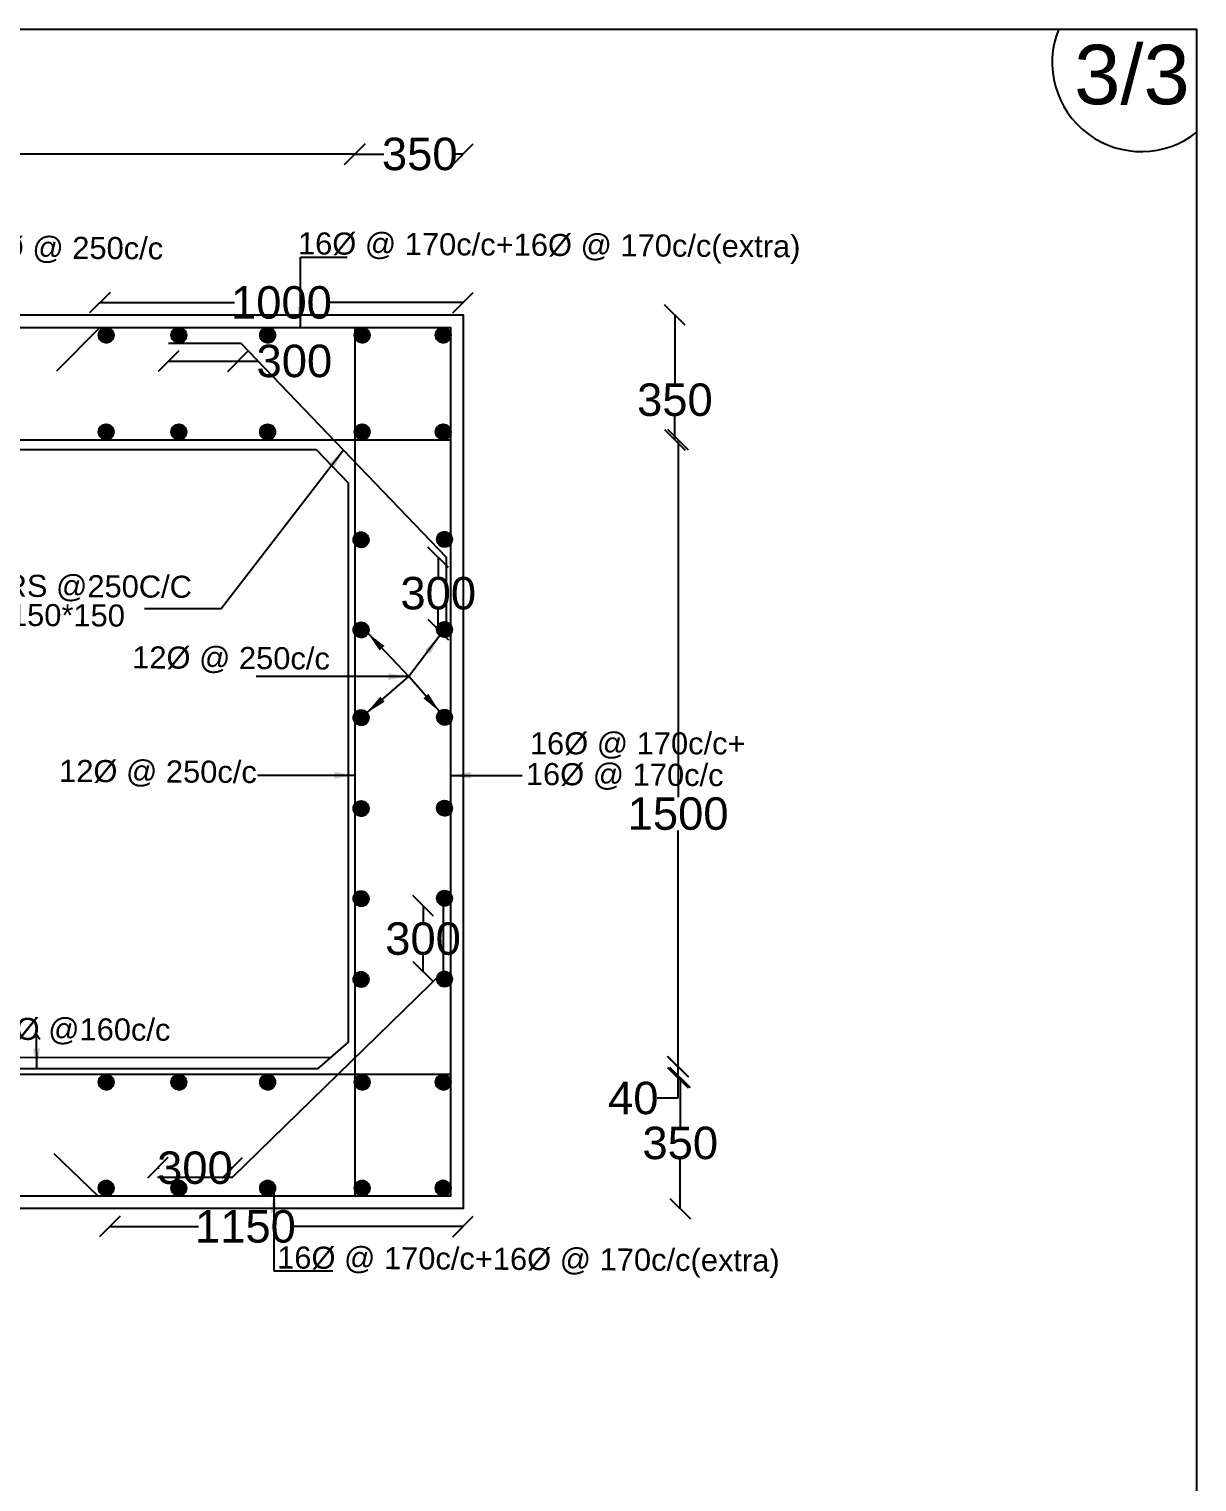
# Model space of a CAD drawing. Header units: millimetres. Extents: x 5124 to 3877021, y 2311 to 45953129.
# Drawn here: x 3871626 to 3877021, y 45946415 to 45953129 of the extents above; entities that cross this region are included whole.
import ezdxf

# ---------------------------------------------------------------- set-up
doc = ezdxf.new("R2010")
doc.units = ezdxf.units.MM
doc.header["$MEASUREMENT"] = 0
for name, color, linetype in [('DIMENSION', 7, 'Continuous'), ('DRAWING', 7, 'Continuous'), ('TEXT', 7, 'Continuous')]:
    doc.layers.add(name, color=color, linetype=linetype)
doc.styles.get("Standard").update_dxf_attribs({"font": 'arial.ttf', "height": 150})
doc.dimstyles.get("Standard").update_dxf_attribs({"dimtxt": 200, "dimasz": 110, "dimexe": 0.18, "dimexo": 0.0625, "dimgap": 0.09, "dimtad": 0, "dimtih": 1, "dimtoh": 1, "dimdec": 0, "dimzin": 0, "dimdsep": 46, "dimtxsty": 'Standard', "dimblk": 'OBLIQUE', "dimcen": 0.09, "dimse1": 1, "dimse2": 1, "dimadec": 0, "dimazin": 0, "dimtfac": 1, "dimtdec": 0, "dimtofl": 0, "dimtmove": 0, "dimatfit": 3, "dimfxl": 1, "dimtolj": 1, "dimtzin": 0, "dimarcsym": 0})

# ---------------------------------------------------------------- blocks, each defined once
blk = doc.blocks.new('_Oblique')
at = {"color": 0, "linetype": 'ByBlock', "lineweight": -2}
blk.add_line((-0.5, -0.5), (0.5, 0.5), dxfattribs=at)
blk = doc.blocks.new('*D94')
at = {"layer": 'Defpoints', "color": 0, "transparency": 16777216}
for p in [(3873130.8, 45952551.1), (3873130.8, 45951749.7), (3869075.5, 45951731.5)]:
    blk.add_point(p, dxfattribs=at)
at = {"layer": 'DIMENSION', "color": 0, "lineweight": -2, "transparency": 16777216}
for p, q in [((3869075.5, 45952551.1), (3870878.1, 45952551.1)), ((3873130.8, 45952551.1), (3871328.2, 45952551.1))]:
    blk.add_line(p, q, dxfattribs=at)
at = {"layer": 'DIMENSION', "color": 0, "lineweight": -2, "transparency": 16777216, "xscale": 95, "yscale": 95, "zscale": 95, "rotation": 180}
blk.add_blockref('_Oblique', (3869075.5, 45952551.1), dxfattribs=at)
at = {"layer": 'DIMENSION', "color": 0, "lineweight": -2, "transparency": 16777216, "xscale": 95, "yscale": 95, "zscale": 95}
blk.add_blockref('_Oblique', (3873130.8, 45952551.1), dxfattribs=at)
at = {"layer": 'DIMENSION', "color": 0, "transparency": 16777216, "insert": (3871103.2, 45952551.1), "char_height": 150, "attachment_point": 5}
blk.add_mtext('\\A1;2300', dxfattribs=at)
blk = doc.blocks.new('*D103')
at = {"layer": 'Defpoints', "color": 0, "transparency": 16777216}
for p in [(3872269.9, 45951677.9), (3872590.9, 45951677.9), (3872590.9, 45951594.4)]:
    blk.add_point(p, dxfattribs=at)
at = {"layer": 'DIMENSION', "color": 0, "lineweight": -2, "transparency": 16777216}
for p, q in [((3872269.9, 45951594.4), (3872590.9, 45951594.4)), ((3872590.9, 45951594.4), (3872685.9, 45951594.4))]:
    blk.add_line(p, q, dxfattribs=at)
at = {"layer": 'DIMENSION', "color": 0, "lineweight": -2, "transparency": 16777216, "xscale": 95, "yscale": 95, "zscale": 95, "rotation": 180}
blk.add_blockref('_Oblique', (3872269.9, 45951594.4), dxfattribs=at)
at = {"layer": 'DIMENSION', "color": 0, "lineweight": -2, "transparency": 16777216, "xscale": 95, "yscale": 95, "zscale": 95}
blk.add_blockref('_Oblique', (3872590.9, 45951594.4), dxfattribs=at)
at = {"layer": 'DIMENSION', "color": 0, "transparency": 16777216, "insert": (3872851.4, 45951594.4), "char_height": 150, "attachment_point": 5}
blk.add_mtext('\\A1;300', dxfattribs=at)
blk = doc.blocks.new('*D104')
at = {"layer": 'Defpoints', "color": 0, "transparency": 16777216}
for p in [(3873630.6, 45951865), (3871952.8, 45951749.7), (3873630.6, 45951714.3)]:
    blk.add_point(p, dxfattribs=at)
at = {"layer": 'DIMENSION', "color": 0, "lineweight": -2, "transparency": 16777216}
for p, q in [((3871952.8, 45951865), (3872574.9, 45951865)), ((3873630.6, 45951865), (3873008.4, 45951865))]:
    blk.add_line(p, q, dxfattribs=at)
at = {"layer": 'DIMENSION', "color": 0, "lineweight": -2, "transparency": 16777216, "xscale": 95, "yscale": 95, "zscale": 95, "rotation": 180}
blk.add_blockref('_Oblique', (3871952.8, 45951865), dxfattribs=at)
at = {"layer": 'DIMENSION', "color": 0, "lineweight": -2, "transparency": 16777216, "xscale": 95, "yscale": 95, "zscale": 95}
blk.add_blockref('_Oblique', (3873630.6, 45951865), dxfattribs=at)
at = {"layer": 'DIMENSION', "color": 0, "transparency": 16777216, "insert": (3872791.7, 45951865), "char_height": 150, "attachment_point": 5}
blk.add_mtext('\\A1;1000', dxfattribs=at)
blk = doc.blocks.new('*D105')
at = {"layer": 'Defpoints', "color": 0, "transparency": 16777216}
for p in [(3873553.1, 45950688.1), (3873516.1, 45950354.5), (3873545.1, 45950354.5)]:
    blk.add_point(p, dxfattribs=at)
at = {"layer": 'DIMENSION', "color": 0, "lineweight": -2, "transparency": 16777216}
for p, q in [((3873516.1, 45950688.1), (3873516.1, 45950598)), ((3873516.1, 45950354.5), (3873516.1, 45950444.6))]:
    blk.add_line(p, q, dxfattribs=at)
at = {"layer": 'DIMENSION', "color": 0, "lineweight": -2, "transparency": 16777216, "xscale": 95, "yscale": 95, "zscale": 95}
for p, rotation in [((3873516.1, 45950688.1), 90), ((3873516.1, 45950354.5), 270)]:
    blk.add_blockref('_Oblique', p, dxfattribs=dict(at, rotation=rotation))
at = {"layer": 'DIMENSION', "color": 0, "transparency": 16777216, "insert": (3873516.1, 45950521.3), "char_height": 150, "attachment_point": 5}
blk.add_mtext('\\A1;300', dxfattribs=at)
blk = doc.blocks.new('*D106')
at = {"layer": 'Defpoints', "color": 0, "transparency": 16777216}
for p in [(3873445.9, 45949077.4), (3873545.1, 45949077.4), (3873538.3, 45948773.1)]:
    blk.add_point(p, dxfattribs=at)
at = {"layer": 'DIMENSION', "color": 0, "lineweight": -2, "transparency": 16777216}
for p, q in [((3873445.9, 45949077.4), (3873445.9, 45949001.9)), ((3873445.9, 45948773.1), (3873445.9, 45948848.6))]:
    blk.add_line(p, q, dxfattribs=at)
at = {"layer": 'DIMENSION', "color": 0, "lineweight": -2, "transparency": 16777216, "xscale": 95, "yscale": 95, "zscale": 95}
for p, rotation in [((3873445.9, 45949077.4), 90), ((3873445.9, 45948773.1), 270)]:
    blk.add_blockref('_Oblique', p, dxfattribs=dict(at, rotation=rotation))
at = {"layer": 'DIMENSION', "color": 0, "transparency": 16777216, "insert": (3873445.9, 45948925.2), "char_height": 150, "attachment_point": 5}
blk.add_mtext('\\A1;300', dxfattribs=at)
blk = doc.blocks.new('*D107')
at = {"layer": 'Defpoints', "color": 0, "transparency": 16777216}
for p in [(3872219.6, 45947866.3), (3872219.6, 45947821.7), (3872564.5, 45947821.7)]:
    blk.add_point(p, dxfattribs=at)
at = {"layer": 'DIMENSION', "color": 0, "lineweight": -2, "transparency": 16777216}
for p, q in [((3872219.6, 45947866.3), (3872226.5, 45947866.3)), ((3872564.5, 45947866.3), (3872557.5, 45947866.3))]:
    blk.add_line(p, q, dxfattribs=at)
at = {"layer": 'DIMENSION', "color": 0, "lineweight": -2, "transparency": 16777216, "xscale": 95, "yscale": 95, "zscale": 95, "rotation": 180}
blk.add_blockref('_Oblique', (3872219.6, 45947866.3), dxfattribs=at)
at = {"layer": 'DIMENSION', "color": 0, "lineweight": -2, "transparency": 16777216, "xscale": 95, "yscale": 95, "zscale": 95}
blk.add_blockref('_Oblique', (3872564.5, 45947866.3), dxfattribs=at)
at = {"layer": 'DIMENSION', "color": 0, "transparency": 16777216, "insert": (3872392, 45947866.3), "char_height": 150, "attachment_point": 5}
blk.add_mtext('\\A1;300', dxfattribs=at)
blk = doc.blocks.new('*D108')
at = {"layer": 'Defpoints', "color": 0, "transparency": 16777216}
for p in [(3871999.1, 45947736.2), (3873630.6, 45947678.2), (3873630.6, 45947595.2)]:
    blk.add_point(p, dxfattribs=at)
at = {"layer": 'DIMENSION', "color": 0, "lineweight": -2, "transparency": 16777216}
for p, q in [((3871999.1, 45947595.2), (3872408.5, 45947595.2)), ((3873630.6, 45947595.2), (3872842, 45947595.2))]:
    blk.add_line(p, q, dxfattribs=at)
at = {"layer": 'DIMENSION', "color": 0, "lineweight": -2, "transparency": 16777216, "xscale": 95, "yscale": 95, "zscale": 95, "rotation": 180}
blk.add_blockref('_Oblique', (3871999.1, 45947595.2), dxfattribs=at)
at = {"layer": 'DIMENSION', "color": 0, "lineweight": -2, "transparency": 16777216, "xscale": 95, "yscale": 95, "zscale": 95}
blk.add_blockref('_Oblique', (3873630.6, 45947595.2), dxfattribs=at)
at = {"layer": 'DIMENSION', "color": 0, "transparency": 16777216, "insert": (3872625.2, 45947595.2), "char_height": 150, "attachment_point": 5}
blk.add_mtext('\\A1;1150', dxfattribs=at)
blk = doc.blocks.new('*D72')
at = {"layer": 'Defpoints', "color": 0, "transparency": 16777216}
for p in [(3873630.6, 45952713.4), (3873630.6, 45952551.1), (3873130.8, 45946726.8)]:
    blk.add_point(p, dxfattribs=at)
at = {"layer": 'DIMENSION', "color": 0, "lineweight": -2, "transparency": 16777216}
for p, q in [((3873130.8, 45952551.1), (3873265.1, 45952551.1)), ((3873630.6, 45952551.1), (3873596, 45952551.1))]:
    blk.add_line(p, q, dxfattribs=at)
at = {"layer": 'DIMENSION', "color": 0, "lineweight": -2, "transparency": 16777216, "xscale": 95, "yscale": 95, "zscale": 95, "rotation": 180}
blk.add_blockref('_Oblique', (3873130.8, 45952551.1), dxfattribs=at)
at = {"layer": 'DIMENSION', "color": 0, "lineweight": -2, "transparency": 16777216, "xscale": 95, "yscale": 95, "zscale": 95}
blk.add_blockref('_Oblique', (3873630.6, 45952551.1), dxfattribs=at)
at = {"layer": 'DIMENSION', "color": 0, "transparency": 16777216, "insert": (3873430.6, 45952551.1), "char_height": 150, "attachment_point": 5}
blk.add_mtext('\\A1;350', dxfattribs=at)
blk = doc.blocks.new('*D111')
at = {"layer": 'Defpoints', "color": 0, "lineweight": -2, "transparency": 16777216}
for p, q in [((3874609.5, 45951807.8), (3874609.5, 45951492.1)), ((3874609.5, 45951230.7), (3874609.5, 45951338.8))]:
    blk.add_line(p, q, dxfattribs=at)
at = {"layer": 'Defpoints', "color": 0, "transparency": 16777216}
for p in [(3873630.6, 45951807.8), (3873572.5, 45951230.7), (3874609.5, 45951230.7)]:
    blk.add_point(p, dxfattribs=at)
at = {"layer": 'Defpoints', "color": 0, "lineweight": -2, "transparency": 16777216, "xscale": 95, "yscale": 95, "zscale": 95}
for p, rotation in [((3874609.5, 45951807.8), 90), ((3874609.5, 45951230.7), 270)]:
    blk.add_blockref('_Oblique', p, dxfattribs=dict(at, rotation=rotation))
at = {"layer": 'Defpoints', "color": 0, "transparency": 16777216, "insert": (3874609.5, 45951415.4), "char_height": 150, "attachment_point": 5}
blk.add_mtext('\\A1;350', dxfattribs=at)
blk = doc.blocks.new('*D112')
at = {"layer": 'Defpoints', "color": 0, "lineweight": -2, "transparency": 16777216}
for p, q in [((3874624.3, 45951230.7), (3874624.3, 45949579.5)), ((3874624.3, 45948334), (3874624.3, 45949426.2))]:
    blk.add_line(p, q, dxfattribs=at)
at = {"layer": 'Defpoints', "color": 0, "transparency": 16777216}
for p in [(3873572.5, 45951230.7), (3873572.5, 45948334), (3874624.3, 45948334)]:
    blk.add_point(p, dxfattribs=at)
at = {"layer": 'Defpoints', "color": 0, "lineweight": -2, "transparency": 16777216, "xscale": 95, "yscale": 95, "zscale": 95}
for p, rotation in [((3874624.3, 45951230.7), 90), ((3874624.3, 45948334), 270)]:
    blk.add_blockref('_Oblique', p, dxfattribs=dict(at, rotation=rotation))
at = {"layer": 'Defpoints', "color": 0, "transparency": 16777216, "insert": (3874624.3, 45949502.8), "char_height": 150, "attachment_point": 5}
blk.add_mtext('\\A1;1500', dxfattribs=at)
blk = doc.blocks.new('*D73')
at = {"layer": 'Defpoints', "color": 0, "lineweight": -2, "transparency": 16777216}
for p, q in [((3874622.5, 45948334), (3874622.5, 45948283.4)), ((3874622.5, 45948283.4), (3874622.5, 45948188.4)), ((3874622.5, 45948188.4), (3874527.5, 45948188.4))]:
    blk.add_line(p, q, dxfattribs=at)
at = {"layer": 'Defpoints', "color": 0, "transparency": 16777216}
for p in [(3874630.1, 45948334), (3874622.5, 45948283.4), (3874630.1, 45948283.4)]:
    blk.add_point(p, dxfattribs=at)
at = {"layer": 'Defpoints', "color": 0, "lineweight": -2, "transparency": 16777216, "xscale": 95, "yscale": 95, "zscale": 95}
for p, rotation in [((3874622.5, 45948334), 90), ((3874622.5, 45948283.4), 270)]:
    blk.add_blockref('_Oblique', p, dxfattribs=dict(at, rotation=rotation))
at = {"layer": 'Defpoints', "color": 0, "transparency": 16777216, "insert": (3874417.2, 45948188.4), "char_height": 150, "attachment_point": 5}
blk.add_mtext('\\A1;40', dxfattribs=at)
blk = doc.blocks.new('*D74')
at = {"layer": 'Defpoints', "color": 0, "lineweight": -2, "transparency": 16777216}
for p, q in [((3874634.3, 45948283.4), (3874634.3, 45948057.5)), ((3874634.3, 45947678.2), (3874634.3, 45947904.1))]:
    blk.add_line(p, q, dxfattribs=at)
at = {"layer": 'Defpoints', "color": 0, "transparency": 16777216}
for p in [(3874622.5, 45948283.4), (3874443.4, 45947678.2), (3874634.3, 45947678.2)]:
    blk.add_point(p, dxfattribs=at)
at = {"layer": 'Defpoints', "color": 0, "lineweight": -2, "transparency": 16777216, "xscale": 95, "yscale": 95, "zscale": 95}
for p, rotation in [((3874634.3, 45948283.4), 90), ((3874634.3, 45947678.2), 270)]:
    blk.add_blockref('_Oblique', p, dxfattribs=dict(at, rotation=rotation))
at = {"layer": 'Defpoints', "color": 0, "transparency": 16777216, "insert": (3874634.3, 45947980.8), "char_height": 150, "attachment_point": 5}
blk.add_mtext('\\A1;350', dxfattribs=at)

msp = doc.modelspace()

# ---------------------------------------------------------------- hatches: boundary and pattern name
at = {"layer": 'DRAWING'}
h = msp.add_hatch(dxfattribs=at)
h.set_pattern_fill('ANSI31', color=256, scale=0.463851, style=0)
h.set_pattern_definition([(45, (2204847.71438, 24640087.43067), (-0.04099901149771, 0.04099901149771), [])])
h.paths.add_polyline_path([(3872016.9, 45951714.7, 0.958694), (3871946.8, 45951717.7), (3871946.8, 45951711.7, 0.958694)])
h = msp.add_hatch(dxfattribs=at)
h.set_pattern_fill('ANSI31', color=256, scale=0.463851, style=0)
h.set_pattern_definition([(45, (2205183.71312, 24640087.43067), (-0.04099901149771, 0.04099901149771), [])])
h.paths.add_polyline_path([(3872352.9, 45951714.7, 0.958694), (3872282.8, 45951717.7), (3872282.8, 45951711.7, 0.958694)])
h = msp.add_hatch(dxfattribs=at)
h.set_pattern_fill('ANSI31', color=256, scale=0.463851, style=0)
h.set_pattern_definition([(45, (2205593.78355, 24640087.43067), (-0.04099901149771, 0.04099901149771), [])])
h.paths.add_polyline_path([(3872763, 45951714.7, 0.958694), (3872692.8, 45951717.7), (3872692.8, 45951711.7, 0.958694)])
h = msp.add_hatch(dxfattribs=at)
h.set_pattern_fill('ANSI31', color=256, scale=0.463851, style=0)
h.set_pattern_definition([(45, (2206030.614944, 24640087.43067), (-0.04099901149771, 0.04099901149771), [])])
h.paths.add_polyline_path([(3873199.8, 45951714.7, 0.958694), (3873129.7, 45951717.7), (3873129.7, 45951711.7, 0.958694)])
h = msp.add_hatch(dxfattribs=at)
h.set_pattern_fill('ANSI31', color=256, scale=0.463851, style=0)
h.set_pattern_definition([(45, (2206404.67371, 24640087.43067), (-0.04099901149771, 0.04099901149771), [])])
h.paths.add_polyline_path([(3873573.9, 45951714.7, 0.958694), (3873503.7, 45951717.7), (3873503.7, 45951711.7, 0.958694)])
h = msp.add_hatch(dxfattribs=at)
h.set_pattern_fill('ANSI31', color=256, scale=0.463851, style=0)
h.set_pattern_definition([(45, (2204847.71438, 24639640.34194), (-0.04099901149771, 0.04099901149771), [])])
h.paths.add_polyline_path([(3872016.9, 45951267.6, 0.958694), (3871946.8, 45951270.6), (3871946.8, 45951264.7, 0.958694)])
h = msp.add_hatch(dxfattribs=at)
h.set_pattern_fill('ANSI31', color=256, scale=0.463851, style=0)
h.set_pattern_definition([(45, (2205183.71312, 24639640.34194), (-0.04099901149771, 0.04099901149771), [])])
h.paths.add_polyline_path([(3872352.9, 45951267.6, 0.958694), (3872282.8, 45951270.6), (3872282.8, 45951264.7, 0.958694)])
h = msp.add_hatch(dxfattribs=at)
h.set_pattern_fill('ANSI31', color=256, scale=0.463851, style=0)
h.set_pattern_definition([(45, (2205593.78355, 24639640.34194), (-0.04099901149771, 0.04099901149771), [])])
h.paths.add_polyline_path([(3872763, 45951267.6, 0.958694), (3872692.8, 45951270.6), (3872692.8, 45951264.7, 0.958694)])
h = msp.add_hatch(dxfattribs=at)
h.set_pattern_fill('ANSI31', color=256, scale=0.463851, style=0)
h.set_pattern_definition([(45, (2206030.614944, 24639640.34194), (-0.04099901149771, 0.04099901149771), [])])
h.paths.add_polyline_path([(3873199.8, 45951267.6, 0.958694), (3873129.7, 45951270.6), (3873129.7, 45951264.7, 0.958694)])
h = msp.add_hatch(dxfattribs=at)
h.set_pattern_fill('ANSI31', color=256, scale=0.463851, style=0)
h.set_pattern_definition([(45, (2206404.67371, 24639640.34194), (-0.04099901149771, 0.04099901149771), [])])
h.paths.add_polyline_path([(3873573.9, 45951267.6, 0.958694), (3873503.7, 45951270.6), (3873503.7, 45951264.7, 0.958694)])
h = msp.add_hatch(dxfattribs=at)
h.set_pattern_fill('ANSI31', color=256, scale=0.463851, style=0)
h.set_pattern_definition([(45, (2206025.58209, 24639141.97031), (-0.04099901149771, 0.04099901149771), [])])
h.paths.add_polyline_path([(3873194.8, 45950769.2, 0.958694), (3873124.6, 45950772.2), (3873124.6, 45950766.3, 0.958694)])
h = msp.add_hatch(dxfattribs=at)
h.set_pattern_fill('ANSI31', color=256, scale=0.463851, style=0)
h.set_pattern_definition([(45, (2206411.026744, 24639143.747584), (-0.04099901149771, 0.04099901149771), [])])
h.paths.add_polyline_path([(3873580.2, 45950771, 0.958694), (3873510.1, 45950774), (3873510.1, 45950768.1, 0.958694)])
h = msp.add_hatch(dxfattribs=at)
h.set_pattern_fill('ANSI31', color=256, scale=0.463851, style=0)
h.set_pattern_definition([(45, (2206025.58209, 24638725.475774), (-0.04099901149771, 0.04099901149771), [])])
h.paths.add_polyline_path([(3873194.8, 45950352.7, 0.958694), (3873124.6, 45950355.7), (3873124.6, 45950349.8, 0.958694)])
h = msp.add_hatch(dxfattribs=at)
h.set_pattern_fill('ANSI31', color=256, scale=0.463851, style=0)
h.set_pattern_definition([(45, (2206411.026744, 24638727.253046), (-0.04099901149771, 0.04099901149771), [])])
h.paths.add_polyline_path([(3873580.2, 45950354.5, 0.958694), (3873510.1, 45950357.5), (3873510.1, 45950351.6, 0.958694)])
h = msp.add_hatch(dxfattribs=at)
h.set_pattern_fill('ANSI31', color=256, scale=0.463851, style=0)
h.set_pattern_definition([(45, (2206025.58209, 24638319.79808), (-0.04099901149771, 0.04099901149771), [])])
h.paths.add_polyline_path([(3873194.8, 45949947.1, 0.958694), (3873124.6, 45949950), (3873124.6, 45949944.1, 0.958694)])
h = msp.add_hatch(dxfattribs=at)
h.set_pattern_fill('ANSI31', color=256, scale=0.463851, style=0)
h.set_pattern_definition([(45, (2206411.026744, 24638321.575355), (-0.04099901149771, 0.04099901149771), [])])
h.paths.add_polyline_path([(3873580.2, 45949948.8, 0.958694), (3873510.1, 45949951.8), (3873510.1, 45949945.9, 0.958694)])
h = msp.add_hatch(dxfattribs=at)
h.set_pattern_fill('ANSI31', color=256, scale=0.463851, style=0)
h.set_pattern_definition([(45, (2206025.58209, 24637899.9635), (-0.04099901149771, 0.04099901149771), [])])
h.paths.add_polyline_path([(3873194.8, 45949527.2, 0.958694), (3873124.6, 45949530.2), (3873124.6, 45949524.3, 0.958694)])
h = msp.add_hatch(dxfattribs=at)
h.set_pattern_fill('ANSI31', color=256, scale=0.463851, style=0)
h.set_pattern_definition([(45, (2206411.026744, 24637901.74077), (-0.04099901149771, 0.04099901149771), [])])
h.paths.add_polyline_path([(3873580.2, 45949529, 0.958694), (3873510.1, 45949532), (3873510.1, 45949526, 0.958694)])
h = msp.add_hatch(dxfattribs=at)
h.set_pattern_fill('ANSI31', color=256, scale=0.463851, style=0)
h.set_pattern_definition([(45, (2206025.58209, 24637483.499604), (-0.04099901149771, 0.04099901149771), [])])
h.paths.add_polyline_path([(3873194.8, 45949110.8, 0.958694), (3873124.6, 45949113.7), (3873124.6, 45949107.8, 0.958694)])
h = msp.add_hatch(dxfattribs=at)
h.set_pattern_fill('ANSI31', color=256, scale=0.463851, style=0)
h.set_pattern_definition([(45, (2206411.026744, 24637485.276876), (-0.04099901149771, 0.04099901149771), [])])
h.paths.add_polyline_path([(3873580.2, 45949112.5, 0.958694), (3873510.1, 45949115.5), (3873510.1, 45949109.6, 0.958694)])
h = msp.add_hatch(dxfattribs=at)
h.set_pattern_fill('ANSI31', color=256, scale=0.463851, style=0)
h.set_pattern_definition([(45, (2206025.58209, 24637110.27245), (-0.04099901149771, 0.04099901149771), [])])
h.paths.add_polyline_path([(3873194.8, 45948737.5, 0.958694), (3873124.6, 45948740.5), (3873124.6, 45948734.6, 0.958694)])
h = msp.add_hatch(dxfattribs=at)
h.set_pattern_fill('ANSI31', color=256, scale=0.463851, style=0)
h.set_pattern_definition([(45, (2206411.026744, 24637112.049723), (-0.04099901149771, 0.04099901149771), [])])
h.paths.add_polyline_path([(3873580.2, 45948739.3, 0.958694), (3873510.1, 45948742.3), (3873510.1, 45948736.4, 0.958694)])
h = msp.add_hatch(dxfattribs=at)
h.set_pattern_fill('ANSI31', color=256, scale=0.463851, style=0)
h.set_pattern_definition([(45, (2204847.71438, 24636635.31179), (-0.04099901149771, 0.04099901149771), [])])
h.paths.add_polyline_path([(3872016.9, 45948262.6, 0.958694), (3871946.8, 45948265.5), (3871946.8, 45948259.6, 0.958694)])
h = msp.add_hatch(dxfattribs=at)
h.set_pattern_fill('ANSI31', color=256, scale=0.463851, style=0)
h.set_pattern_definition([(45, (2205183.71312, 24636635.31179), (-0.04099901149771, 0.04099901149771), [])])
h.paths.add_polyline_path([(3872352.9, 45948262.6, 0.958694), (3872282.8, 45948265.5), (3872282.8, 45948259.6, 0.958694)])
h = msp.add_hatch(dxfattribs=at)
h.set_pattern_fill('ANSI31', color=256, scale=0.463851, style=0)
h.set_pattern_definition([(45, (2205593.78355, 24636635.31179), (-0.04099901149771, 0.04099901149771), [])])
h.paths.add_polyline_path([(3872763, 45948262.6, 0.958694), (3872692.8, 45948265.5), (3872692.8, 45948259.6, 0.958694)])
h = msp.add_hatch(dxfattribs=at)
h.set_pattern_fill('ANSI31', color=256, scale=0.463851, style=0)
h.set_pattern_definition([(45, (2206030.614944, 24636635.31179), (-0.04099901149771, 0.04099901149771), [])])
h.paths.add_polyline_path([(3873199.8, 45948262.6, 0.958694), (3873129.7, 45948265.5), (3873129.7, 45948259.6, 0.958694)])
h = msp.add_hatch(dxfattribs=at)
h.set_pattern_fill('ANSI31', color=256, scale=0.463851, style=0)
h.set_pattern_definition([(45, (2206404.67371, 24636635.31179), (-0.04099901149771, 0.04099901149771), [])])
h.paths.add_polyline_path([(3873573.9, 45948262.6, 0.958694), (3873503.7, 45948265.5), (3873503.7, 45948259.6, 0.958694)])
h = msp.add_hatch(dxfattribs=at)
h.set_pattern_fill('ANSI31', color=256, scale=0.463851, style=0)
h.set_pattern_definition([(45, (2204847.71438, 24636145.857164), (-0.04099901149771, 0.04099901149771), [])])
h.paths.add_polyline_path([(3872016.9, 45947773.1, 0.958694), (3871946.8, 45947776.1), (3871946.8, 45947770.2, 0.958694)])
h = msp.add_hatch(dxfattribs=at)
h.set_pattern_fill('ANSI31', color=256, scale=0.463851, style=0)
h.set_pattern_definition([(45, (2205183.71312, 24636145.857164), (-0.04099901149771, 0.04099901149771), [])])
h.paths.add_polyline_path([(3872352.9, 45947773.1, 0.958694), (3872282.8, 45947776.1), (3872282.8, 45947770.2, 0.958694)])
h = msp.add_hatch(dxfattribs=at)
h.set_pattern_fill('ANSI31', color=256, scale=0.463851, style=0)
h.set_pattern_definition([(45, (2205593.78355, 24636145.857164), (-0.04099901149771, 0.04099901149771), [])])
h.paths.add_polyline_path([(3872763, 45947773.1, 0.958694), (3872692.8, 45947776.1), (3872692.8, 45947770.2, 0.958694)])
h = msp.add_hatch(dxfattribs=at)
h.set_pattern_fill('ANSI31', color=256, scale=0.463851, style=0)
h.set_pattern_definition([(45, (2206030.614944, 24636145.857164), (-0.04099901149771, 0.04099901149771), [])])
h.paths.add_polyline_path([(3873199.8, 45947773.1, 0.958694), (3873129.7, 45947776.1), (3873129.7, 45947770.2, 0.958694)])
h = msp.add_hatch(dxfattribs=at)
h.set_pattern_fill('ANSI31', color=256, scale=0.463851, style=0)
h.set_pattern_definition([(45, (2206404.67371, 24636145.857164), (-0.04099901149771, 0.04099901149771), [])])
h.paths.add_polyline_path([(3873573.9, 45947773.1, 0.958694), (3873503.7, 45947776.1), (3873503.7, 45947770.2, 0.958694)])

# ---------------------------------------------------------------- linework, layer by layer
at = {"layer": 'DIMENSION'}
for points in [[(3864572.2, 45951749.7), (3873572.5, 45951749.7), (3873572.5, 45947736.2), (3864572.2, 45947736.2)], [(3864630.2, 45951807.8), (3873630.6, 45951807.8), (3873630.6, 45947678.2), (3864630.2, 45947678.2)], [(3871952.8, 45951749.7), (3871752.2, 45951548.4)], [(3873130.8, 45951749.7), (3873130.8, 45947736.2)], [(3864572.2, 45951230.7), (3873572.5, 45951230.7)], [(3864572.2, 45948299.2), (3873572.5, 45948299.2)], [(3871944.5, 45947736.2), (3871740.9, 45947931.3)]]:
    msp.add_lwpolyline(points, dxfattribs=at)
at = {"layer": 'DRAWING'}
msp.add_lwpolyline([(3853628.4, 45953129.2), (3877019.4, 45953129.2), (3877019.4, 45936717.7), (3853628.4, 45936717.7)], close=True, dxfattribs=at)
for points in [[(3872269.9, 45951677.9), (3872590.9, 45951677.9), (3872604.5, 45951677.9), (3873553.1, 45950688.1), (3873553.1, 45950372.8)], [(3869295.2, 45951186.6), (3872952.3, 45951186.5), (3873100.4, 45951032.4), (3873100.4, 45948447.8), (3872957.6, 45948324), (3869206.4, 45948324), (3869097.1, 45948427.3), (3869125, 45951008.1), (3869295.2, 45951186.6)], [(3873538.3, 45949124.6), (3873538.3, 45948773.1), (3872564.5, 45947821.7), (3872219.6, 45947821.7)], [(3869151.7, 45948375.6), (3873020.8, 45948378.8)]]:
    msp.add_lwpolyline(points, dxfattribs=at)
for centre in [(3871981.8, 45951714.7), (3872317.8, 45951714.7), (3872727.8, 45951714.7), (3873164.7, 45951714.7), (3873538.7, 45951714.7), (3871981.8, 45951267.6), (3872317.8, 45951267.6), (3872727.8, 45951267.6), (3873164.7, 45951267.6), (3873538.7, 45951267.6), (3873159.6, 45950769.2), (3873545.1, 45950771), (3873159.6, 45950352.7), (3873545.1, 45950354.5), (3873159.6, 45949947.1), (3873545.1, 45949948.8), (3873159.6, 45949527.2), (3873545.1, 45949529), (3873159.6, 45949110.8), (3873545.1, 45949112.5), (3873159.6, 45948737.5), (3873545.1, 45948739.3), (3871981.8, 45948262.6), (3872317.8, 45948262.6), (3872727.8, 45948262.6), (3873164.7, 45948262.6), (3873538.7, 45948262.6), (3871981.8, 45947773.1), (3872317.8, 45947773.1), (3872727.8, 45947773.1), (3873164.7, 45947773.1), (3873538.7, 45947773.1)]:
    msp.add_circle(centre, 35.1, dxfattribs=at)
msp.add_arc((3876764.4, 45952974.9), 411.8, 157.99769, 308.61217, dxfattribs=at)

# ---------------------------------------------------------------- texts
for s, p in [('12Ø @ 250c/c ', (3871331.6, 45952070.2)), ('16Ø @ 170c/c+16Ø @ 170c/c(extra)', (3872867.8, 45952087.9)), ('12TOR HAUNCH BARS @250C/C', (3870173.8, 45950514)), (' HAUNCH SIZE 150*150', (3870491.6, 45950377.2)), ('12Ø @ 250c/c ', (3872101.7, 45950174.9)), ('12Ø @ 250c/c ', (3871764.2, 45949650.4)), ('16Ø @ 170c/c', (3873920.7, 45949635.9)), ('16Ø @160c/c', (3871404.7, 45948459)), ('16Ø @ 170c/c+16Ø @ 170c/c(extra)', (3872771.6, 45947401.6))]:
    msp.add_text(s, height=102.047, rotation=359.65712, dxfattribs=at).set_placement(p)
at = {"layer": 'DRAWING', "insert": (3873939.5, 45949879.3), "char_height": 102.047, "width": 1167.379, "attachment_point": 1}
msp.add_mtext('16Ø @ 170c/c+', dxfattribs=at)
at = {"layer": 'TEXT'}
msp.add_text('3/3', height=274.88, dxfattribs=at).set_placement((3876454.2, 45952781.7))

# ---------------------------------------------------------------- dimensions: what is measured, and where the dimension line sits
at = {"layer": 'Defpoints'}
for base, p1, p2, text, picture, middle in [((3874609.5, 45951230.7), (3873630.6, 45951807.8), (3873572.5, 45951230.7), '350', '*D111', (3874609.5, 45951415.4)), ((3874624.3, 45948334), (3873572.5, 45951230.7), (3873572.5, 45948334), '1500', '*D112', (3874624.3, 45949502.8)), ((3874634.3, 45947678.2), (3874622.5, 45948283.4), (3874443.4, 45947678.2), '350', '*D74', (3874634.3, 45947980.8))]:
    dim = msp.add_linear_dim(base=base, p1=p1, p2=p2, angle=90, text=text, dimstyle='Standard', override={"dimasz": 95, "dimfxl": 2000, "dimarcsym": 1}, dxfattribs=at)
    dim.commit()
    dim.dimension.update_dxf_attribs({"geometry": picture, "text_midpoint": middle, "dimtype": 160})
dim = msp.add_linear_dim(base=(3874622.5, 45948283.4), p1=(3874630.1, 45948334), p2=(3874630.1, 45948283.4), angle=90, text='40', dimstyle='Standard', override={"dimasz": 95, "dimfxl": 2000, "dimarcsym": 1}, dxfattribs=at)
dim.commit()
dim.dimension.update_dxf_attribs({"geometry": '*D73', "text_midpoint": (3874417.2, 45948188.4)})
at = {"layer": 'DIMENSION'}
for base, p1, p2, text, picture, middle in [((3873630.6, 45952551.1), (3873130.8, 45946726.8), (3873630.6, 45952713.4), '350', '*D72', (3873430.6, 45952551.1)), ((3873630.6, 45947595.2), (3871999.1, 45947736.2), (3873630.6, 45947678.2), '1150', '*D108', (3872625.2, 45947595.2))]:
    dim = msp.add_linear_dim(base=base, p1=p1, p2=p2, text=text, dimstyle='Standard', override={"dimasz": 95, "dimfxl": 2000, "dimarcsym": 1}, dxfattribs=at)
    dim.commit()
    dim.dimension.update_dxf_attribs({"geometry": picture, "text_midpoint": middle, "dimtype": 160})
for base, p1, p2, text, picture, middle in [((3873130.8, 45952551.1), (3869075.5, 45951731.5), (3873130.8, 45951749.7), '2300', '*D94', (3871103.2, 45952551.1)), ((3873630.6, 45951865), (3871952.8, 45951749.7), (3873630.6, 45951714.3), '1000', '*D104', (3872791.7, 45951865)), ((3872590.9, 45951594.4), (3872269.9, 45951677.9), (3872590.9, 45951677.9), '300', '*D103', (3872851.4, 45951594.4)), ((3872219.6, 45947866.3), (3872564.5, 45947821.7), (3872219.6, 45947821.7), '300', '*D107', (3872392, 45947866.3))]:
    dim = msp.add_linear_dim(base=base, p1=p1, p2=p2, text=text, dimstyle='Standard', override={"dimasz": 95, "dimfxl": 2000, "dimarcsym": 1}, dxfattribs=at)
    dim.commit()
    dim.dimension.update_dxf_attribs({"geometry": picture, "text_midpoint": middle})
for base, p1, p2, picture, middle in [((3873516.1, 45950354.5), (3873553.1, 45950688.1), (3873545.1, 45950354.5), '*D105', (3873516.1, 45950521.3)), ((3873445.9, 45949077.4), (3873538.3, 45948773.1), (3873545.1, 45949077.4), '*D106', (3873445.9, 45948925.2))]:
    dim = msp.add_linear_dim(base=base, p1=p1, p2=p2, angle=90, text='300', dimstyle='Standard', override={"dimasz": 95, "dimfxl": 2000, "dimarcsym": 1}, dxfattribs=at)
    dim.commit()
    dim.dimension.update_dxf_attribs({"geometry": picture, "text_midpoint": middle})

# ---------------------------------------------------------------- leaders
at = {"layer": 'DRAWING'}
for points in [[(3872880.1, 45951749.7), (3872880.1, 45952074.8), (3873095.5, 45952074.8)], [(3873078.8, 45951183), (3872512.4, 45950450.2), (3872158.9, 45950450.2)], [(3873191.1, 45950337.1), (3873379.8, 45950136.9)], [(3873523.8, 45950326.5), (3873379.8, 45950136.9)], [(3873379.8, 45950136.9), (3872674.1, 45950136.9)], [(3873186.3, 45949970), (3873379.8, 45950136.9)], [(3873521.9, 45949975.2), (3873379.8, 45950136.9)], [(3873130.8, 45949680.5), (3872681.7, 45949680.5)], [(3873572.5, 45949680.5), (3873903.5, 45949680.5)], [(3871661.2, 45948324), (3871660.4, 45948485.1), (3871675.9, 45948461.2)], [(3872757, 45947753.6), (3872757, 45947390.9), (3873028.8, 45947390.9)]]:
    msp.add_leader(points, dimstyle='Standard', override={"dimasz": 95, "dimgap": 0.09, "dimtad": 0, "dimfxl": 2000, "dimarcsym": 1}, dxfattribs=at)

doc.saveas('drawing.dxf')
